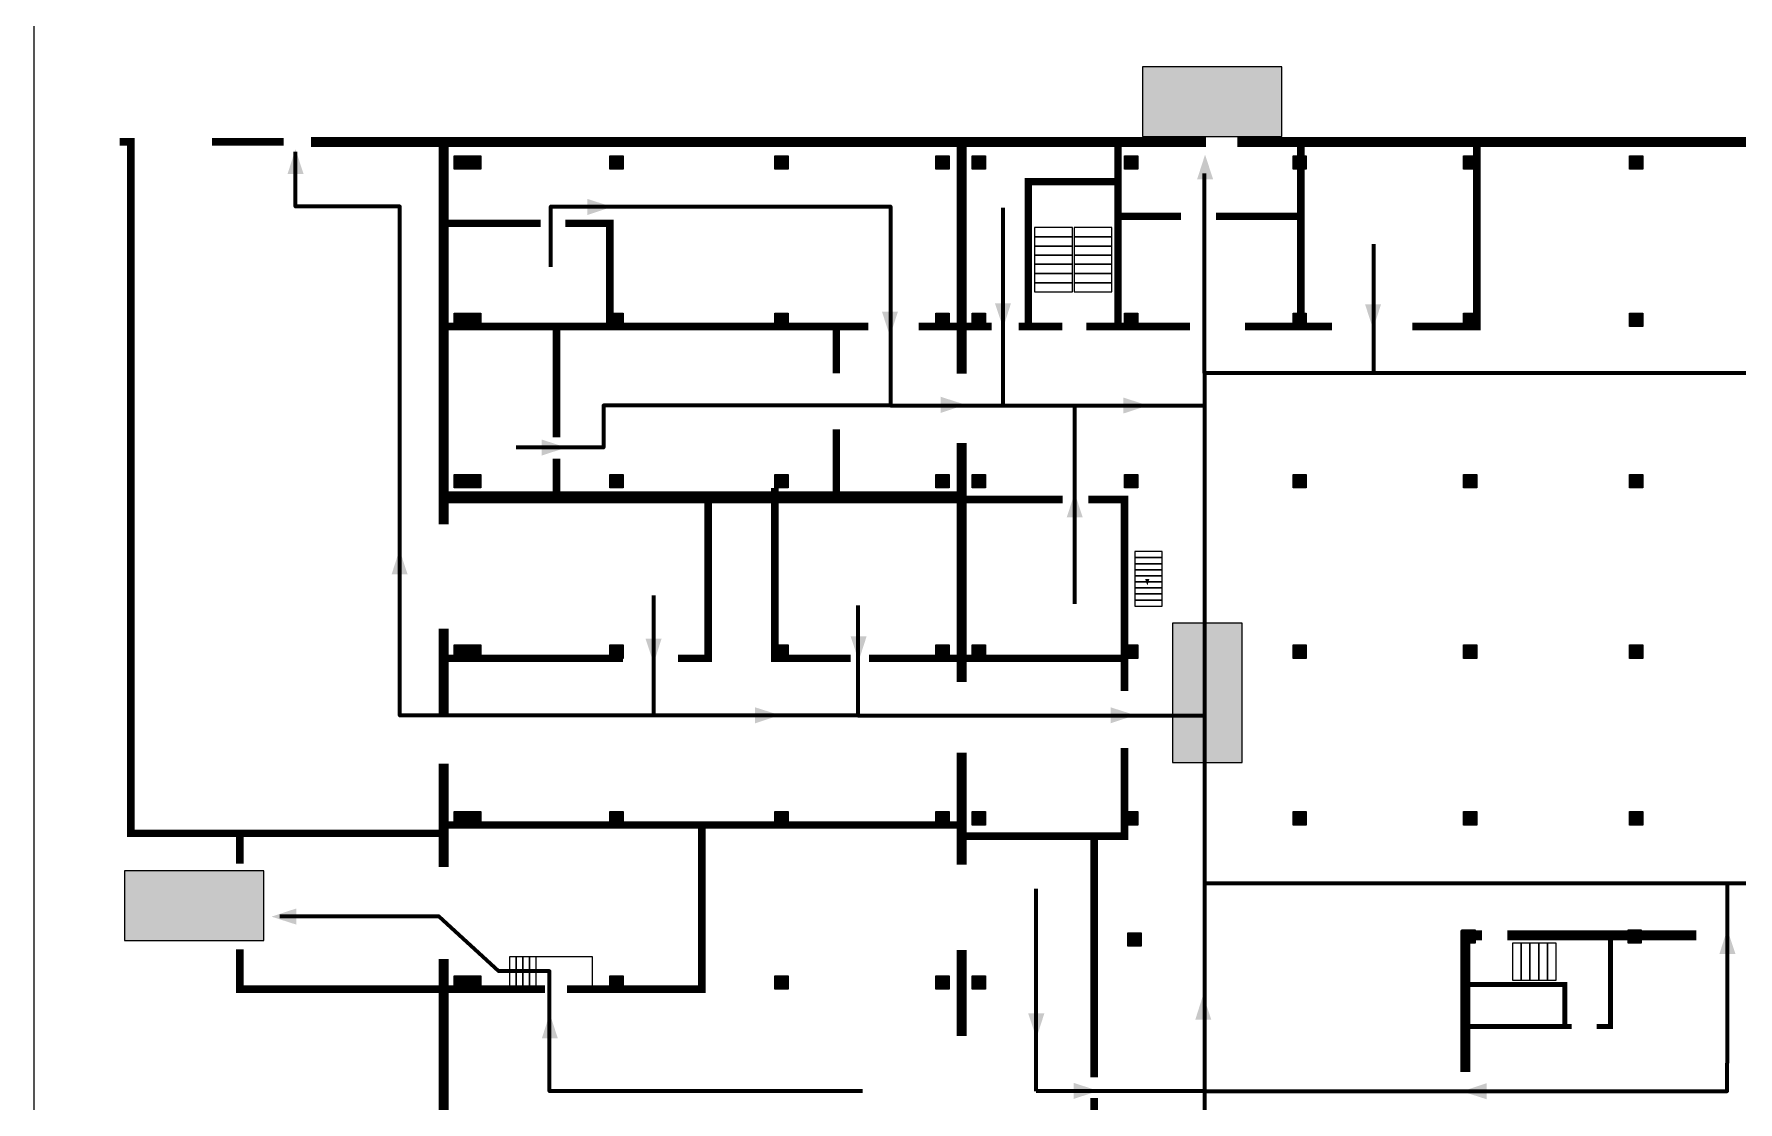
# Model space of a CAD drawing. Header units: millimetres. Extents: x 13810 to 67229, y 12374 to 21950.
# Drawn here: x 26676.6 to 26833.2, y 15155.3 to 15253.5 of the extents above; entities that cross this region are included whole.
import ezdxf

# ---------------------------------------------------------------- set-up
doc = ezdxf.new("R2010")
doc.units = ezdxf.units.MM
doc.layers.add('План_Штампы', color=7, linetype='Continuous')

# ---------------------------------------------------------------- blocks, each defined once
blk = doc.blocks.new('A$C32E8229D')
at = {"true_color": 0xffffff}
blk.add_hatch(color=7, dxfattribs=at).paths.add_polyline_path([(0, 0), (0, -8), (16, -8), (16, 0)])
h = blk.add_hatch(color=126)
h.paths.add_polyline_path([(0.2, -0.2), (15.8, -0.2), (15.8, -7.8), (0.2, -7.8)])
h.paths.add_polyline_path([(13.49, -2.05), (12.08, -2.05), (11.37, -2.63, 0.162397), (11.29, -2.84), (11.29, -3.63), (10.35, -3.63), (10.35, -4.05), (11.68, -4.05), (11.68, -3.48), (12.26, -4.28), (11.29, -5.1), (11.29, -6.78), (11.85, -6.78), (11.85, -5.44), (12.8, -4.64), (12.8, -5.94), (14.46, -5.94), (14.46, -5.39), (13.45, -5.39), (13.45, -3.97), (12.46, -2.59), (13.15, -2.59), (13.69, -3.34), (14.18, -3)], flags=16)
h.paths.add_polyline_path([(10.74, -1.82, 1), (11.8, -1.82, 1)], flags=16)
h.paths.add_polyline_path([(9.39, -3.59), (5.99, -3.59), (6.56, -3.03), (5.91, -3.03), (5.1, -3.83), (5.91, -4.64), (6.56, -4.64), (5.99, -4.09), (9.39, -4.09)], flags=16)
h.paths.add_polyline_path([(4.29, -1.08), (1.72, -1.08), (1.72, -6.6), (4.29, -6.6)], flags=16)
at = {"color": 126}
blk.add_lwpolyline([(16, -8), (0, -8), (0, 0), (16, 0)], close=True, dxfattribs=at)
blk = doc.blocks.new('A$C7B4425F7')
at = {"true_color": 0xffffff}
blk.add_hatch(color=7, dxfattribs=at).paths.add_polyline_path([(0, 0), (-16, 0), (-16, -8), (0, -8)])
h = blk.add_hatch(color=126)
h.paths.add_polyline_path([(-0.2, -0.2), (-15.8, -0.2), (-15.8, -7.8), (-0.2, -7.8)])
h.paths.add_polyline_path([(-11.76, -2.03), (-11.76, -3.66), (-11.17, -3.66, -0.568275), (-11.17, -6.18), (-12.58, -6.18), (-12.58, -2.03)], flags=16)
h.paths.add_polyline_path([(-13.33, -4.12, -0.495768), (-13.59, -6.18), (-15.03, -6.18), (-15.03, -2.03), (-13.59, -2.03, -0.487973)], flags=16)
h.paths.add_polyline_path([(-10.25, -2.03), (-9.48, -2.03), (-9.48, -6.18), (-10.25, -6.18)], flags=16)
h.paths.add_polyline_path([(-13.84, -3.69), (-14.24, -3.69), (-14.24, -3.03), (-13.9, -3.03, -0.692621)], flags=0)
h.paths.add_polyline_path([(-9.15, -2.03), (-8.4, -2.03), (-8.04, -3.07), (-7.68, -2.03), (-6.93, -2.03), (-7.64, -4.1), (-6.93, -6.18), (-7.68, -6.18), (-8.04, -5.14), (-8.4, -6.18), (-9.15, -6.18), (-8.44, -4.1)], flags=16)
h.paths.add_polyline_path([(-11.76, -4.46), (-11.42, -4.46, -0.692621), (-11.36, -5.12), (-11.76, -5.12)], flags=0)
h.paths.add_polyline_path([(-13.9, -5.2), (-14.24, -5.2), (-14.24, -4.55), (-13.84, -4.55, -0.708038)], flags=0)
edge = h.paths.add_edge_path(flags=16)
edge.add_ellipse((-5.51, -4.08), major_axis=(0, 2.05), ratio=0.586184, start_angle=0, end_angle=360)
edge = h.paths.add_edge_path(flags=0)
edge.add_ellipse((-5.51, -4.08), major_axis=(0, 1.14), ratio=0.454828, start_angle=0, end_angle=360)
h.paths.add_polyline_path([(-4.13, -4.96, 0.377264), (-3.48, -4.52, 0.0555), (-3.16, -2.03), (-1.66, -2.03), (-1.66, -4.96), (-0.96, -4.96), (-0.96, -7.01), (-1.75, -7.01), (-1.75, -6.18), (-3.3, -6.18), (-3.3, -7.02), (-4.13, -7.02)], flags=16)
h.paths.add_polyline_path([(-2.73, -2.91), (-2.28, -2.91), (-2.28, -4.96), (-3.05, -4.96, 0.079136)], flags=0)
at = {"color": 126}
blk.add_lwpolyline([(-16, -8), (0, -8), (0, 0), (-16, 0)], close=True, dxfattribs=at)

msp = doc.modelspace()

# ---------------------------------------------------------------- hatches: boundary and pattern name
at = {"lineweight": 0}
h = msp.add_hatch(color=256, dxfattribs=at)
h.dxf.hatch_style = 1
h.paths.add_polyline_path([(26715.21, 15242.27), (26715.21, 15241.04), (26716.43, 15241.04), (26716.43, 15242.27)])
h = msp.add_hatch(color=256, dxfattribs=at)
h.dxf.hatch_style = 1
h.paths.add_polyline_path([(26716.43, 15242.27), (26716.43, 15241.04), (26717.66, 15241.04), (26717.66, 15242.27)])
h = msp.add_hatch(color=256, dxfattribs=at)
h.dxf.hatch_style = 1
h.paths.add_polyline_path([(26729.51, 15242.27), (26729.51, 15241.04), (26730.73, 15241.04), (26730.73, 15242.27)])
h = msp.add_hatch(color=256, dxfattribs=at)
h.dxf.hatch_style = 1
h.paths.add_polyline_path([(26744.69, 15242.27), (26744.69, 15241.04), (26745.91, 15241.04), (26745.91, 15242.27)])
h = msp.add_hatch(color=256, dxfattribs=at)
h.dxf.hatch_style = 1
h.paths.add_polyline_path([(26759.49, 15242.27), (26759.49, 15241.04), (26760.71, 15241.04), (26760.71, 15242.27)])
h = msp.add_hatch(color=256, dxfattribs=at)
h.dxf.hatch_style = 1
h.paths.add_polyline_path([(26762.83, 15242.27), (26762.83, 15241.04), (26764.05, 15241.04), (26764.05, 15242.27)])
h = msp.add_hatch(color=256, dxfattribs=at)
h.dxf.hatch_style = 1
h.paths.add_polyline_path([(26776.84, 15242.27), (26776.84, 15241.04), (26778.06, 15241.04), (26778.06, 15242.27)])
h = msp.add_hatch(color=256, dxfattribs=at)
h.dxf.hatch_style = 1
h.paths.add_polyline_path([(26792.34, 15242.27), (26792.34, 15241.04), (26793.56, 15241.04), (26793.56, 15242.27)])
h = msp.add_hatch(color=256, dxfattribs=at)
h.dxf.hatch_style = 1
h.paths.add_polyline_path([(26808.01, 15242.27), (26808.01, 15241.04), (26809.23, 15241.04), (26809.23, 15242.27)])
h = msp.add_hatch(color=256, dxfattribs=at)
h.dxf.hatch_style = 1
h.paths.add_polyline_path([(26823.28, 15242.27), (26823.28, 15241.04), (26824.5, 15241.04), (26824.5, 15242.27)])
h = msp.add_hatch(color=256, dxfattribs=at)
h.dxf.hatch_style = 1
h.paths.add_polyline_path([(26715.21, 15227.82), (26715.21, 15226.59), (26716.43, 15226.59), (26716.43, 15227.82)])
h = msp.add_hatch(color=256, dxfattribs=at)
h.dxf.hatch_style = 1
h.paths.add_polyline_path([(26716.43, 15227.82), (26716.43, 15226.59), (26717.66, 15226.59), (26717.66, 15227.82)])
h = msp.add_hatch(color=256, dxfattribs=at)
h.dxf.hatch_style = 1
h.paths.add_polyline_path([(26729.51, 15227.82), (26729.51, 15226.59), (26730.73, 15226.59), (26730.73, 15227.82)])
h = msp.add_hatch(color=256, dxfattribs=at)
h.dxf.hatch_style = 1
h.paths.add_polyline_path([(26744.69, 15227.82), (26744.69, 15226.59), (26745.91, 15226.59), (26745.91, 15227.82)])
h = msp.add_hatch(color=256, dxfattribs=at)
h.dxf.hatch_style = 1
h.paths.add_polyline_path([(26759.49, 15227.82), (26759.49, 15226.59), (26760.71, 15226.59), (26760.71, 15227.82)])
h = msp.add_hatch(color=256, dxfattribs=at)
h.dxf.hatch_style = 1
h.paths.add_polyline_path([(26762.83, 15227.82), (26762.83, 15226.59), (26764.05, 15226.59), (26764.05, 15227.82)])
h = msp.add_hatch(color=256, dxfattribs=at)
h.dxf.hatch_style = 1
h.paths.add_polyline_path([(26776.84, 15227.82), (26776.84, 15226.59), (26778.06, 15226.59), (26778.06, 15227.82)])
h = msp.add_hatch(color=256, dxfattribs=at)
h.dxf.hatch_style = 1
h.paths.add_polyline_path([(26792.34, 15227.82), (26792.34, 15226.59), (26793.56, 15226.59), (26793.56, 15227.82)])
h = msp.add_hatch(color=256, dxfattribs=at)
h.dxf.hatch_style = 1
h.paths.add_polyline_path([(26808.01, 15227.82), (26808.01, 15226.59), (26809.23, 15226.59), (26809.23, 15227.82)])
h = msp.add_hatch(color=256, dxfattribs=at)
h.dxf.hatch_style = 1
h.paths.add_polyline_path([(26823.28, 15227.82), (26823.28, 15226.59), (26824.5, 15226.59), (26824.5, 15227.82)])
h = msp.add_hatch(color=256, dxfattribs=at)
h.dxf.hatch_style = 1
h.paths.add_polyline_path([(26715.21, 15212.98), (26715.21, 15211.75), (26716.43, 15211.75), (26716.43, 15212.98)])
h = msp.add_hatch(color=256, dxfattribs=at)
h.dxf.hatch_style = 1
h.paths.add_polyline_path([(26716.43, 15212.98), (26716.43, 15211.75), (26717.66, 15211.75), (26717.66, 15212.98)])
h = msp.add_hatch(color=256, dxfattribs=at)
h.dxf.hatch_style = 1
h.paths.add_polyline_path([(26729.51, 15212.98), (26729.51, 15211.75), (26730.73, 15211.75), (26730.73, 15212.98)])
h = msp.add_hatch(color=256, dxfattribs=at)
h.dxf.hatch_style = 1
h.paths.add_polyline_path([(26744.69, 15212.98), (26744.69, 15211.75), (26745.91, 15211.75), (26745.91, 15212.98)])
h = msp.add_hatch(color=256, dxfattribs=at)
h.dxf.hatch_style = 1
h.paths.add_polyline_path([(26759.49, 15212.98), (26759.49, 15211.75), (26760.71, 15211.75), (26760.71, 15212.98)])
h = msp.add_hatch(color=256, dxfattribs=at)
h.dxf.hatch_style = 1
h.paths.add_polyline_path([(26762.83, 15212.98), (26762.83, 15211.75), (26764.05, 15211.75), (26764.05, 15212.98)])
h = msp.add_hatch(color=256, dxfattribs=at)
h.dxf.hatch_style = 1
h.paths.add_polyline_path([(26776.84, 15212.98), (26776.84, 15211.75), (26778.06, 15211.75), (26778.06, 15212.98)])
h = msp.add_hatch(color=256, dxfattribs=at)
h.dxf.hatch_style = 1
h.paths.add_polyline_path([(26792.34, 15212.98), (26792.34, 15211.75), (26793.56, 15211.75), (26793.56, 15212.98)])
h = msp.add_hatch(color=256, dxfattribs=at)
h.dxf.hatch_style = 1
h.paths.add_polyline_path([(26808.01, 15212.98), (26808.01, 15211.75), (26809.23, 15211.75), (26809.23, 15212.98)])
h = msp.add_hatch(color=256, dxfattribs=at)
h.dxf.hatch_style = 1
h.paths.add_polyline_path([(26823.28, 15212.98), (26823.28, 15211.75), (26824.5, 15211.75), (26824.5, 15212.98)])
h = msp.add_hatch(color=256, dxfattribs=at)
h.dxf.hatch_style = 1
h.paths.add_polyline_path([(26715.21, 15197.31), (26715.21, 15196.08), (26716.43, 15196.08), (26716.43, 15197.31)])
h = msp.add_hatch(color=256, dxfattribs=at)
h.dxf.hatch_style = 1
h.paths.add_polyline_path([(26716.43, 15197.31), (26716.43, 15196.08), (26717.66, 15196.08), (26717.66, 15197.31)])
h = msp.add_hatch(color=256, dxfattribs=at)
h.dxf.hatch_style = 1
h.paths.add_polyline_path([(26729.51, 15197.31), (26729.51, 15196.08), (26730.73, 15196.08), (26730.73, 15197.31)])
h = msp.add_hatch(color=256, dxfattribs=at)
h.dxf.hatch_style = 1
h.paths.add_polyline_path([(26744.69, 15197.31), (26744.69, 15196.08), (26745.91, 15196.08), (26745.91, 15197.31)])
h = msp.add_hatch(color=256, dxfattribs=at)
h.dxf.hatch_style = 1
h.paths.add_polyline_path([(26759.49, 15197.31), (26759.49, 15196.08), (26760.71, 15196.08), (26760.71, 15197.31)])
h = msp.add_hatch(color=256, dxfattribs=at)
h.dxf.hatch_style = 1
h.paths.add_polyline_path([(26762.83, 15197.31), (26762.83, 15196.08), (26764.05, 15196.08), (26764.05, 15197.31)])
h = msp.add_hatch(color=256, dxfattribs=at)
h.dxf.hatch_style = 1
h.paths.add_polyline_path([(26776.84, 15197.31), (26776.84, 15196.08), (26778.06, 15196.08), (26778.06, 15197.31)])
h = msp.add_hatch(color=256, dxfattribs=at)
h.dxf.hatch_style = 1
h.paths.add_polyline_path([(26792.34, 15197.31), (26792.34, 15196.08), (26793.56, 15196.08), (26793.56, 15197.31)])
h = msp.add_hatch(color=256, dxfattribs=at)
h.dxf.hatch_style = 1
h.paths.add_polyline_path([(26808.01, 15197.31), (26808.01, 15196.08), (26809.23, 15196.08), (26809.23, 15197.31)])
h = msp.add_hatch(color=256, dxfattribs=at)
h.dxf.hatch_style = 1
h.paths.add_polyline_path([(26823.28, 15197.31), (26823.28, 15196.08), (26824.5, 15196.08), (26824.5, 15197.31)])
h = msp.add_hatch(color=256, dxfattribs=at)
h.dxf.hatch_style = 1
h.paths.add_polyline_path([(26715.21, 15181.99), (26715.21, 15180.76), (26716.43, 15180.76), (26716.43, 15181.99)])
h = msp.add_hatch(color=256, dxfattribs=at)
h.dxf.hatch_style = 1
h.paths.add_polyline_path([(26716.43, 15181.99), (26716.43, 15180.76), (26717.66, 15180.76), (26717.66, 15181.99)])
h = msp.add_hatch(color=256, dxfattribs=at)
h.dxf.hatch_style = 1
h.paths.add_polyline_path([(26729.51, 15181.99), (26729.51, 15180.76), (26730.73, 15180.76), (26730.73, 15181.99)])
h = msp.add_hatch(color=256, dxfattribs=at)
h.dxf.hatch_style = 1
h.paths.add_polyline_path([(26744.69, 15181.99), (26744.69, 15180.76), (26745.91, 15180.76), (26745.91, 15181.99)])
h = msp.add_hatch(color=256, dxfattribs=at)
h.dxf.hatch_style = 1
h.paths.add_polyline_path([(26759.49, 15181.99), (26759.49, 15180.76), (26760.71, 15180.76), (26760.71, 15181.99)])
h = msp.add_hatch(color=256, dxfattribs=at)
h.dxf.hatch_style = 1
h.paths.add_polyline_path([(26762.83, 15181.99), (26762.83, 15180.76), (26764.05, 15180.76), (26764.05, 15181.99)])
h = msp.add_hatch(color=256, dxfattribs=at)
h.dxf.hatch_style = 1
h.paths.add_polyline_path([(26776.84, 15181.99), (26776.84, 15180.76), (26778.06, 15180.76), (26778.06, 15181.99)])
h = msp.add_hatch(color=256, dxfattribs=at)
h.dxf.hatch_style = 1
h.paths.add_polyline_path([(26792.34, 15181.99), (26792.34, 15180.76), (26793.56, 15180.76), (26793.56, 15181.99)])
h = msp.add_hatch(color=256, dxfattribs=at)
h.dxf.hatch_style = 1
h.paths.add_polyline_path([(26808.01, 15181.99), (26808.01, 15180.76), (26809.23, 15180.76), (26809.23, 15181.99)])
h = msp.add_hatch(color=256, dxfattribs=at)
h.dxf.hatch_style = 1
h.paths.add_polyline_path([(26823.28, 15181.99), (26823.28, 15180.76), (26824.5, 15180.76), (26824.5, 15181.99)])
h = msp.add_hatch(color=256, dxfattribs=at)
h.dxf.hatch_style = 1
h.paths.add_polyline_path([(26777.14, 15170.85), (26777.14, 15169.62), (26778.36, 15169.62), (26778.36, 15170.85)])
h = msp.add_hatch(color=256, dxfattribs=at)
h.dxf.hatch_style = 1
h.paths.add_polyline_path([(26807.87, 15171.13), (26807.87, 15169.9), (26809.09, 15169.9), (26809.09, 15171.13)])
h = msp.add_hatch(color=256, dxfattribs=at)
h.dxf.hatch_style = 1
h.paths.add_polyline_path([(26823.14, 15171.13), (26823.14, 15169.9), (26824.36, 15169.9), (26824.36, 15171.13)])
h = msp.add_hatch(color=256, dxfattribs=at)
h.dxf.hatch_style = 1
h.paths.add_polyline_path([(26715.21, 15166.9), (26715.21, 15165.67), (26716.43, 15165.67), (26716.43, 15166.9)])
h = msp.add_hatch(color=256, dxfattribs=at)
h.dxf.hatch_style = 1
h.paths.add_polyline_path([(26716.43, 15166.9), (26716.43, 15165.67), (26717.66, 15165.67), (26717.66, 15166.9)])
h = msp.add_hatch(color=256, dxfattribs=at)
h.dxf.hatch_style = 1
h.paths.add_polyline_path([(26729.51, 15166.9), (26729.51, 15165.67), (26730.73, 15165.67), (26730.73, 15166.9)])
h = msp.add_hatch(color=256, dxfattribs=at)
h.dxf.hatch_style = 1
h.paths.add_polyline_path([(26744.69, 15166.9), (26744.69, 15165.67), (26745.91, 15165.67), (26745.91, 15166.9)])
h = msp.add_hatch(color=256, dxfattribs=at)
h.dxf.hatch_style = 1
h.paths.add_polyline_path([(26759.49, 15166.9), (26759.49, 15165.67), (26760.71, 15165.67), (26760.71, 15166.9)])
h = msp.add_hatch(color=256, dxfattribs=at)
h.dxf.hatch_style = 1
h.paths.add_polyline_path([(26762.83, 15166.9), (26762.83, 15165.67), (26764.05, 15165.67), (26764.05, 15166.9)])

# ---------------------------------------------------------------- linework, layer by layer
at = {"color": 126, "lineweight": 0, "true_color": 0x008754}
msp.add_lwpolyline([(26676.58, 15337.45), (27276.58, 15337.45), (27276.58, 14942.45), (26676.58, 14942.45)], close=True, dxfattribs=at)
at = {"lineweight": 0}
for points, const_width in [([(26695.5, 15177.22), (26695.5, 15180), (26714.04, 15180), (26685.48, 15180), (26685.48, 15243.55), (26684.45, 15243.55)], 0.693), ([(26692.93, 15243.55), (26699.52, 15243.55)], 0.693), ([(26714.23, 15208.41), (26714.23, 15243.55), (26702.03, 15243.55), (26784.35, 15243.55)], 0.924), ([(26761.87, 15222.26), (26761.87, 15243.63)], 0.924), ([(26782.03, 15236.71), (26776.24, 15236.71), (26776.24, 15226.59), (26776.24, 15243.68), (26776.24, 15239.89), (26768, 15239.89), (26768, 15226.59)], 0.693), ([(26787.21, 15243.55), (26972.95, 15243.55)], 0.924), ([(26793.06, 15226.59), (26793.06, 15243.63)], 0.693), ([(26803.3, 15226.59), (26809.23, 15226.59), (26809.23, 15243.61)], 0.693), ([(26723.16, 15236.06), (26714.23, 15236.06)], 0.693), ([(26729.51, 15226.59), (26729.51, 15236.06), (26725.42, 15236.06)], 0.693), ([(26793.06, 15236.71), (26785.26, 15236.71)], 0.693), ([(26753.28, 15226.59), (26714.27, 15226.59)], 0.693), ([(26724.62, 15226.59), (26724.62, 15216.4)], 0.693), ([(26750.34, 15226.59), (26750.34, 15222.28)], 0.693), ([(26762.03, 15226.59), (26757.92, 15226.59)], 0.693), ([(26764.64, 15226.59), (26762.03, 15226.59)], 0.693), ([(26771.12, 15226.59), (26767.12, 15226.59)], 0.693), ([(26782.85, 15226.59), (26773.33, 15226.59)], 0.693), ([(26795.93, 15226.59), (26787.93, 15226.59)], 0.693), ([(26750.34, 15217.12), (26750.34, 15211)], 0.693), ([(26761.87, 15193.91), (26761.87, 15215.86)], 0.924), ([(26724.62, 15214.42), (26724.62, 15211.17)], 0.693), ([(26761.87, 15211.1), (26714.34, 15211.1)], 0.693), ([(26751.65, 15196.08), (26744.69, 15196.08), (26744.69, 15211.75)], 0.693), ([(26771.16, 15210.68), (26714.46, 15210.68)], 0.693), ([(26735.79, 15196.08), (26738.55, 15196.08), (26738.55, 15210.88)], 0.693), ([(26776.84, 15193.07), (26776.84, 15210.68), (26773.51, 15210.68)], 0.693), ([(26714.23, 15190.98), (26714.23, 15198.82)], 0.924), ([(26730.73, 15196.08), (26714.48, 15196.08)], 0.693), ([(26776.84, 15196.08), (26753.34, 15196.08)], 0.693), ([(26761.87, 15177.12), (26761.87, 15187.4)], 0.924), ([(26774.06, 15157.58), (26774.06, 15179.73), (26761.82, 15179.73), (26776.84, 15179.73), (26776.84, 15187.85)], 0.693), ([(26714.23, 15176.9), (26714.23, 15186.4)], 0.924), ([(26761.87, 15180.76), (26714.17, 15180.76)], 0.693), ([(26725.58, 15165.67), (26737.97, 15165.67), (26737.97, 15180.76)], 0.693), ([(26808.18, 15158.05), (26808.18, 15170.63), (26809.72, 15170.63)], 0.924), ([(26812.05, 15170.63), (26829.41, 15170.63)], 0.924), ([(26820.25, 15162.25), (26821.53, 15162.25), (26821.53, 15170.4)], 0.462), ([(26715.21, 15165.67), (26695.5, 15165.67), (26695.5, 15169.34)], 0.693), ([(26761.87, 15161.37), (26761.87, 15169.29)], 0.924), ([(26773.54, 15072.86), (26714.23, 15072.86), (26714.23, 15168.45)], 0.924), ([(26714.23, 15165.67), (26723.56, 15165.67)], 0.693), ([(26817.96, 15162.25), (26808.16, 15162.25), (26817.32, 15162.25), (26817.32, 15166.11), (26808.03, 15166.11)], 0.462), ([(26774.06, 15154.01), (26774.06, 15155.66)], 0.693)]:
    msp.add_lwpolyline(points, dxfattribs=dict(at, const_width=const_width))
at = {"color": 126, "lineweight": 100, "true_color": 0x008754}
for points in [[(26733.57, 15190.84), (26710.22, 15190.84), (26710.22, 15237.6), (26700.62, 15237.6), (26700.62, 15242.65)], [(27225.68, 15222.3), (26784.21, 15222.3), (26784.21, 15240.63)], [(26724.08, 15232.08), (26724.08, 15237.6), (26755.31, 15237.6), (26755.31, 15219.32), (26784.21, 15219.32)], [(26765.68, 15219.32), (26765.68, 15237.48)], [(26799.75, 15234.16), (26799.75, 15222.3)], [(26784.21, 15222.3), (26784.21, 15074.99)], [(26755.31, 15219.32), (26728.93, 15219.32), (26728.93, 15215.47), (26720.89, 15215.47)], [(26772.25, 15219.32), (26772.25, 15201.09)], [(26752.33, 15190.84), (26733.57, 15190.84), (26733.57, 15201.87)], [(26752.33, 15200.93), (26752.33, 15190.84), (26784.21, 15190.84)], [(27244.57, 15175.38), (26784.21, 15175.38)], [(26832.26, 15175.38), (26832.26, 15158.86)], [(26768.72, 15156.3), (26768.72, 15174.9)], [(26752.74, 15156.3), (26723.97, 15156.3), (26723.97, 15167.33), (26719.32, 15167.33), (26713.82, 15172.35), (26699.17, 15172.35)], [(26784.21, 15156.3), (26832.26, 15156.3), (26832.26, 15158.86)], [(26784.21, 15156.3), (26768.72, 15156.3)]]:
    msp.add_lwpolyline(points, dxfattribs=at)
at = {"lineweight": 0}
for points in [[(26716.43, 15241.04), (26715.21, 15241.04), (26715.21, 15242.27), (26716.43, 15242.27)], [(26717.66, 15241.04), (26716.43, 15241.04), (26716.43, 15242.27), (26717.66, 15242.27)], [(26730.73, 15241.04), (26729.51, 15241.04), (26729.51, 15242.27), (26730.73, 15242.27)], [(26745.91, 15241.04), (26744.69, 15241.04), (26744.69, 15242.27), (26745.91, 15242.27)], [(26760.71, 15241.04), (26759.49, 15241.04), (26759.49, 15242.27), (26760.71, 15242.27)], [(26764.05, 15241.04), (26762.83, 15241.04), (26762.83, 15242.27), (26764.05, 15242.27)], [(26778.06, 15241.04), (26776.84, 15241.04), (26776.84, 15242.27), (26778.06, 15242.27)], [(26793.56, 15241.04), (26792.34, 15241.04), (26792.34, 15242.27), (26793.56, 15242.27)], [(26809.23, 15241.04), (26808.01, 15241.04), (26808.01, 15242.27), (26809.23, 15242.27)], [(26824.5, 15241.04), (26823.28, 15241.04), (26823.28, 15242.27), (26824.5, 15242.27)], [(26772.06, 15235.67), (26768.57, 15235.67), (26768.57, 15234.82), (26772.06, 15234.82)], [(26772.06, 15234.82), (26768.57, 15234.82), (26768.57, 15233.98), (26772.06, 15233.98)], [(26775.69, 15235.67), (26772.2, 15235.67), (26772.2, 15234.82), (26775.69, 15234.82)], [(26775.69, 15234.82), (26772.2, 15234.82), (26772.2, 15233.98), (26775.69, 15233.98)], [(26772.06, 15233.98), (26768.57, 15233.98), (26768.57, 15233.14), (26772.06, 15233.14)], [(26775.69, 15233.98), (26772.2, 15233.98), (26772.2, 15233.14), (26775.69, 15233.14)], [(26772.06, 15233.14), (26768.57, 15233.14), (26768.57, 15232.3), (26772.06, 15232.3)], [(26772.06, 15232.3), (26768.57, 15232.3), (26768.57, 15231.45), (26772.06, 15231.45)], [(26775.69, 15233.14), (26772.2, 15233.14), (26772.2, 15232.3), (26775.69, 15232.3)], [(26775.69, 15232.3), (26772.2, 15232.3), (26772.2, 15231.45), (26775.69, 15231.45)], [(26772.06, 15231.45), (26768.57, 15231.45), (26768.57, 15230.61), (26772.06, 15230.61)], [(26772.06, 15230.61), (26768.57, 15230.61), (26768.57, 15229.77), (26772.06, 15229.77)], [(26775.69, 15231.45), (26772.2, 15231.45), (26772.2, 15230.61), (26775.69, 15230.61)], [(26775.69, 15230.61), (26772.2, 15230.61), (26772.2, 15229.77), (26775.69, 15229.77)], [(26716.43, 15226.59), (26715.21, 15226.59), (26715.21, 15227.82), (26716.43, 15227.82)], [(26717.66, 15226.59), (26716.43, 15226.59), (26716.43, 15227.82), (26717.66, 15227.82)], [(26730.73, 15226.59), (26729.51, 15226.59), (26729.51, 15227.82), (26730.73, 15227.82)], [(26745.91, 15226.59), (26744.69, 15226.59), (26744.69, 15227.82), (26745.91, 15227.82)], [(26760.71, 15226.59), (26759.49, 15226.59), (26759.49, 15227.82), (26760.71, 15227.82)], [(26764.05, 15226.59), (26762.83, 15226.59), (26762.83, 15227.82), (26764.05, 15227.82)], [(26778.06, 15226.59), (26776.84, 15226.59), (26776.84, 15227.82), (26778.06, 15227.82)], [(26793.56, 15226.59), (26792.34, 15226.59), (26792.34, 15227.82), (26793.56, 15227.82)], [(26809.23, 15226.59), (26808.01, 15226.59), (26808.01, 15227.82), (26809.23, 15227.82)], [(26824.5, 15226.59), (26823.28, 15226.59), (26823.28, 15227.82), (26824.5, 15227.82)], [(26716.43, 15211.75), (26715.21, 15211.75), (26715.21, 15212.98), (26716.43, 15212.98)], [(26717.66, 15211.75), (26716.43, 15211.75), (26716.43, 15212.98), (26717.66, 15212.98)], [(26730.73, 15211.75), (26729.51, 15211.75), (26729.51, 15212.98), (26730.73, 15212.98)], [(26745.91, 15211.75), (26744.69, 15211.75), (26744.69, 15212.98), (26745.91, 15212.98)], [(26760.71, 15211.75), (26759.49, 15211.75), (26759.49, 15212.98), (26760.71, 15212.98)], [(26764.05, 15211.75), (26762.83, 15211.75), (26762.83, 15212.98), (26764.05, 15212.98)], [(26778.06, 15211.75), (26776.84, 15211.75), (26776.84, 15212.98), (26778.06, 15212.98)], [(26793.56, 15211.75), (26792.34, 15211.75), (26792.34, 15212.98), (26793.56, 15212.98)], [(26809.23, 15211.75), (26808.01, 15211.75), (26808.01, 15212.98), (26809.23, 15212.98)], [(26824.5, 15211.75), (26823.28, 15211.75), (26823.28, 15212.98), (26824.5, 15212.98)], [(26780.3, 15205.9), (26777.8, 15205.9), (26777.8, 15205.34), (26780.3, 15205.34)], [(26780.3, 15205.34), (26777.8, 15205.34), (26777.8, 15204.78), (26780.3, 15204.78)], [(26780.3, 15204.78), (26777.8, 15204.78), (26777.8, 15204.23), (26780.3, 15204.23)], [(26780.3, 15204.23), (26777.8, 15204.23), (26777.8, 15203.67), (26780.3, 15203.67)], [(26780.3, 15203.67), (26777.8, 15203.67), (26777.8, 15203.11), (26780.3, 15203.11)], [(26780.3, 15203.11), (26777.8, 15203.11), (26777.8, 15202.56), (26780.3, 15202.56)], [(26780.3, 15202.56), (26777.8, 15202.56), (26777.8, 15202), (26780.3, 15202)], [(26780.3, 15202), (26777.8, 15202), (26777.8, 15201.44), (26780.3, 15201.44)], [(26780.3, 15201.44), (26777.8, 15201.44), (26777.8, 15200.88), (26780.3, 15200.88)], [(26716.43, 15196.08), (26715.21, 15196.08), (26715.21, 15197.31), (26716.43, 15197.31)], [(26717.66, 15196.08), (26716.43, 15196.08), (26716.43, 15197.31), (26717.66, 15197.31)], [(26730.73, 15196.08), (26729.51, 15196.08), (26729.51, 15197.31), (26730.73, 15197.31)], [(26745.91, 15196.08), (26744.69, 15196.08), (26744.69, 15197.31), (26745.91, 15197.31)], [(26760.71, 15196.08), (26759.49, 15196.08), (26759.49, 15197.31), (26760.71, 15197.31)], [(26764.05, 15196.08), (26762.83, 15196.08), (26762.83, 15197.31), (26764.05, 15197.31)], [(26778.06, 15196.08), (26776.84, 15196.08), (26776.84, 15197.31), (26778.06, 15197.31)], [(26793.56, 15196.08), (26792.34, 15196.08), (26792.34, 15197.31), (26793.56, 15197.31)], [(26809.23, 15196.08), (26808.01, 15196.08), (26808.01, 15197.31), (26809.23, 15197.31)], [(26824.5, 15196.08), (26823.28, 15196.08), (26823.28, 15197.31), (26824.5, 15197.31)], [(26716.43, 15180.76), (26715.21, 15180.76), (26715.21, 15181.99), (26716.43, 15181.99)], [(26717.66, 15180.76), (26716.43, 15180.76), (26716.43, 15181.99), (26717.66, 15181.99)], [(26730.73, 15180.76), (26729.51, 15180.76), (26729.51, 15181.99), (26730.73, 15181.99)], [(26745.91, 15180.76), (26744.69, 15180.76), (26744.69, 15181.99), (26745.91, 15181.99)], [(26760.71, 15180.76), (26759.49, 15180.76), (26759.49, 15181.99), (26760.71, 15181.99)], [(26764.05, 15180.76), (26762.83, 15180.76), (26762.83, 15181.99), (26764.05, 15181.99)], [(26778.06, 15180.76), (26776.84, 15180.76), (26776.84, 15181.99), (26778.06, 15181.99)], [(26793.56, 15180.76), (26792.34, 15180.76), (26792.34, 15181.99), (26793.56, 15181.99)], [(26809.23, 15180.76), (26808.01, 15180.76), (26808.01, 15181.99), (26809.23, 15181.99)], [(26824.5, 15180.76), (26823.28, 15180.76), (26823.28, 15181.99), (26824.5, 15181.99)], [(26778.36, 15169.62), (26777.14, 15169.62), (26777.14, 15170.85), (26778.36, 15170.85)], [(26809.09, 15169.9), (26807.87, 15169.9), (26807.87, 15171.13), (26809.09, 15171.13)], [(26824.36, 15169.9), (26823.14, 15169.9), (26823.14, 15171.13), (26824.36, 15171.13)], [(26813.32, 15169.91), (26812.51, 15169.91), (26812.51, 15166.5), (26813.32, 15166.5)], [(26814.12, 15169.91), (26813.32, 15169.91), (26813.32, 15166.5), (26814.12, 15166.5)], [(26814.93, 15169.91), (26814.12, 15169.91), (26814.12, 15166.5), (26814.93, 15166.5)], [(26815.73, 15169.91), (26814.93, 15169.91), (26814.93, 15166.5), (26815.73, 15166.5)], [(26816.54, 15169.91), (26815.73, 15169.91), (26815.73, 15166.5), (26816.54, 15166.5)], [(26720.91, 15168.66), (26720.3, 15168.66), (26720.3, 15165.87), (26720.91, 15165.87)], [(26721.52, 15168.66), (26720.91, 15168.66), (26720.91, 15165.87), (26721.52, 15165.87)], [(26722.14, 15168.66), (26721.52, 15168.66), (26721.52, 15165.87), (26722.14, 15165.87)], [(26722.75, 15168.66), (26722.14, 15168.66), (26722.14, 15165.87), (26722.75, 15165.87)], [(26716.43, 15165.67), (26715.21, 15165.67), (26715.21, 15166.9), (26716.43, 15166.9)], [(26717.66, 15165.67), (26716.43, 15165.67), (26716.43, 15166.9), (26717.66, 15166.9)], [(26730.73, 15165.67), (26729.51, 15165.67), (26729.51, 15166.9), (26730.73, 15166.9)], [(26745.91, 15165.67), (26744.69, 15165.67), (26744.69, 15166.9), (26745.91, 15166.9)], [(26760.71, 15165.67), (26759.49, 15165.67), (26759.49, 15166.9), (26760.71, 15166.9)], [(26764.05, 15165.67), (26762.83, 15165.67), (26762.83, 15166.9), (26764.05, 15166.9)]]:
    msp.add_lwpolyline(points, close=True, dxfattribs=at)
msp.add_lwpolyline([(26727.92, 15165.74), (26727.92, 15168.66), (26720.44, 15168.66)], dxfattribs=at)
at = {"layer": 'План_Штампы', "color": 126, "true_color": 0x008754}
for points in [[(26701.36, 15240.6), (26699.88, 15240.6), (26700.61, 15242.87)], [(26784.99, 15240.11), (26783.52, 15240.12), (26784.25, 15242.38)], [(26727.45, 15236.83), (26727.45, 15238.31), (26729.71, 15237.58)], [(26764.93, 15228.71), (26766.4, 15228.71), (26765.68, 15226.44)], [(26798.96, 15228.62), (26800.43, 15228.62), (26799.7, 15226.35)], [(26754.53, 15227.96), (26756.01, 15227.96), (26755.28, 15225.69)], [(26759.95, 15218.64), (26759.95, 15220.12), (26762.22, 15219.39)], [(26776.73, 15218.58), (26776.74, 15220.05), (26779, 15219.32)], [(26723.26, 15214.72), (26723.26, 15216.19), (26725.52, 15215.46)], [(26773, 15209.03), (26771.53, 15209.03), (26772.26, 15211.3)], [(26710.92, 15203.8), (26709.45, 15203.8), (26710.18, 15206.06)], [(26732.8, 15197.88), (26734.27, 15197.88), (26733.55, 15195.62)], [(26751.66, 15198.11), (26753.13, 15198.11), (26752.4, 15195.84)], [(26742.88, 15190.11), (26742.88, 15191.58), (26745.14, 15190.86)], [(26775.57, 15190.11), (26775.57, 15191.58), (26777.83, 15190.86)], [(26700.68, 15173.09), (26700.68, 15171.61), (26698.41, 15172.34)], [(26833.02, 15168.92), (26831.55, 15168.92), (26832.27, 15171.18)], [(26784.82, 15162.86), (26783.35, 15162.87), (26784.07, 15165.13)], [(26724.74, 15161.15), (26723.27, 15161.16), (26723.99, 15163.42)], [(26767.99, 15163.44), (26769.47, 15163.44), (26768.74, 15161.17)], [(26772.16, 15155.58), (26772.17, 15157.06), (26774.43, 15156.33)], [(26810.13, 15157.03), (26810.13, 15155.56), (26807.86, 15156.28)]]:
    msp.add_solid(points, dxfattribs=at)
at = {"layer": 'План_Штампы'}
msp.add_solid([(26778.74, 15203.38), (26779.13, 15203.38), (26778.94, 15202.77)], dxfattribs=at)

# ---------------------------------------------------------------- block references
at = {"layer": 'План_Штампы', "xscale": 0.8, "yscale": 0.8, "zscale": 0.8}
for p in [(26791.3, 15250.44), (26697.7, 15176.56)]:
    msp.add_blockref('A$C7B4425F7', p, dxfattribs=at)
at = {"layer": 'План_Штампы', "color": 126, "true_color": 0x008754, "xscale": -0.8, "yscale": 0.8, "zscale": 0.8, "rotation": 90}
msp.add_blockref('A$C32E8229D', (26781.25, 15199.3), dxfattribs=at)

doc.saveas('drawing.dxf')
